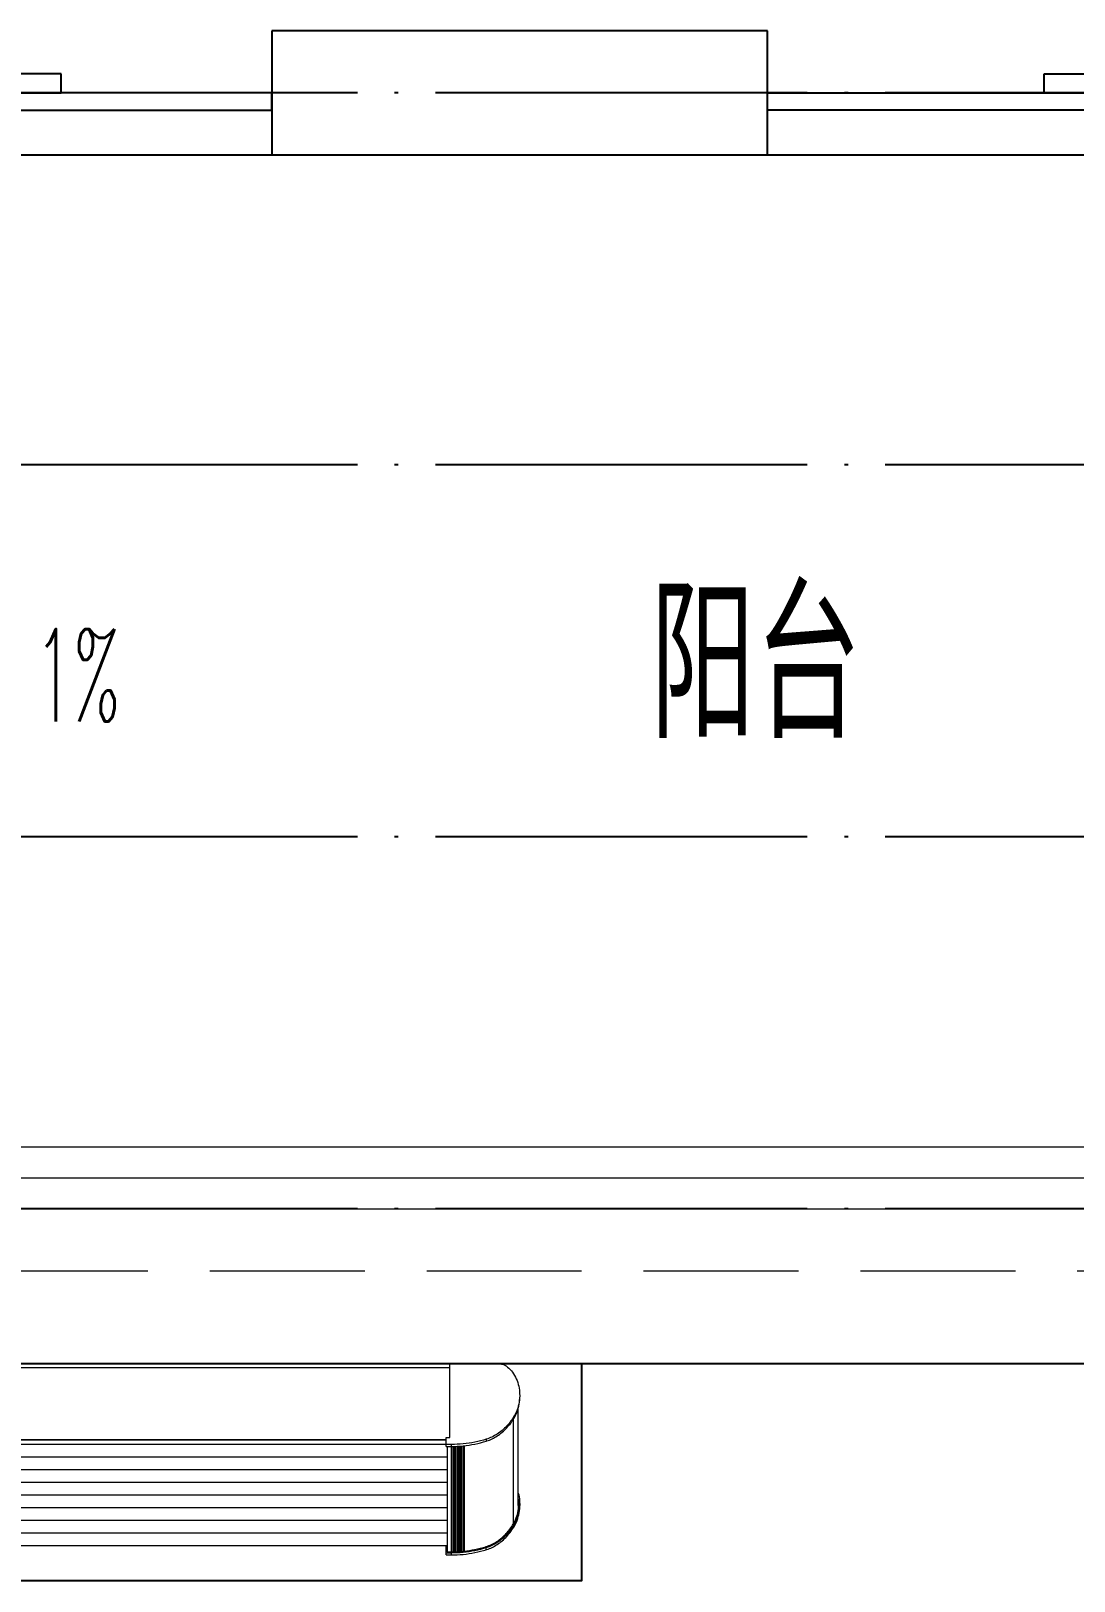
# Model space of a CAD drawing. Extents: x 27938 to 1507990, y 110129 to 923079.
# Drawn here: x 870678 to 872361, y 672057 to 674557 of the extents above; entities that cross this region are included whole.
import ezdxf

# ---------------------------------------------------------------- set-up
doc = ezdxf.new("R2010")
doc.units = 0
doc.header["$LTSCALE"] = 1000
doc.header["$MEASUREMENT"] = 0
doc.linetypes.add('DASH', pattern=[0.35, 0.25, -0.1])
doc.linetypes.add('DOTE', pattern=[2.42, 2, -0.2, 0.02, -0.2])
for name, color, linetype in [('DOTE', 1, 'Continuous'), ('PUB_TEXT', 4, 'Continuous'), ('WALL', 9, 'Continuous'), ('WINDOW', 4, 'Continuous'), ('WINDOW_TEXT', 7, 'Continuous'), ('看线', 251, 'Continuous')]:
    doc.layers.add(name, color=color, linetype=linetype)
for name, color, linetype, lineweight in [('平面-排水沟', 86, 'Continuous', 15), ('平面-栏杆', 135, 'Continuous', 15), ('平面-看线', 45, 'Continuous', 15), ('平面-空调预留孔', 173, 'Continuous', 15)]:
    doc.layers.add(name, color=color, linetype=linetype, lineweight=lineweight)
doc.styles.add('_TCH_DIM', font='SIMPLEX.shx', dxfattribs={"width": 0.7, "bigfont": 'GBCBIG.shx'})
doc.styles.add('_TCH_WINDOW', font='SIMPLEX.shx', dxfattribs={"width": 0.7, "height": 3.5, "bigfont": 'GBCBIG.shx'})
doc.styles.get("Standard").update_dxf_attribs({"font": 'gbenor.shx', "bigfont": 'gbcbig.shx'})

# ---------------------------------------------------------------- blocks, each defined once
blk = doc.blocks.new('$DorLib2D$00000138')
at = {"color": 0, "linetype": 'Continuous'}
for p, q in [((-0.2875, 0), (-0.2875, 0.1538)), ((-0.2875, 0.1538), (0, 0.1538)), ((0, 0.1538), (0, 0)), ((0.2875, 0.1538), (0, 0.1538)), ((0.2875, 0), (0.2875, 0.1538)), ((-0.5, -0.1399), (-0.5, 0)), ((-0.5, 0), (-0.2188, 0)), ((0, 0), (-0.2875, 0)), ((-0.2188, 0), (-0.2188, -0.1399)), ((0, 0), (0.2875, 0)), ((0.2188, 0), (0.2188, -0.1399)), ((0.5, 0), (0.2188, 0)), ((0.5, 0), (0.5, -0.1946)), ((0.5, -0.1399), (0.5, 0)), ((-0.2188, -0.1399), (-0.5, -0.1399)), ((0.2188, -0.1399), (0.5, -0.1399)), ((-0.1857, -0.186), (-0.037, -0.186)), ((-0.037, -0.186), (-0.1019, -0.2583)), ((-0.1019, -0.2583), (-0.1019, -0.186)), ((0.1857, -0.186), (0.037, -0.186)), ((0.037, -0.186), (0.1019, -0.2583)), ((0.1019, -0.2583), (0.1019, -0.186))]:
    blk.add_line(p, q, dxfattribs=at)
blk = doc.blocks.new('gdgdgdrgdfsfs')
at = {"layer": '平面-空调预留孔'}
for p, q in [((703030, 763961.6), (701455, 763961.6)), ((703030, 763849.2), (703030, 763967.6)), ((703030, 763967.6), (703111.7, 763967.6)), ((703132.5, 763710.1), (703132.5, 763879)), ((703134.4, 763885.1), (703134.4, 763882.1)), ((703140.2, 763739.3), (703140.2, 763896.4)), ((703023.9, 763845.2), (701461.2, 763845.2)), ((703023.9, 763844.9), (701461.2, 763844.9)), ((703023.9, 763837.8), (701461.2, 763837.8)), ((703023.9, 763834.7), (703023.9, 763849.2)), ((703023.9, 763849.2), (703030, 763849.2)), ((703032.3, 763837.8), (703023.9, 763837.8)), ((703023.9, 763834.7), (703032.3, 763834.7)), ((703026.2, 763664.6), (703026.2, 763834.7)), ((703032.3, 763664.6), (703032.3, 763837.8)), ((703032.7, 763664.6), (703032.7, 763834.7)), ((703035, 763664.6), (703035, 763834.7)), ((703037.3, 763664.7), (703037.3, 763834.8)), ((703039.6, 763664.7), (703039.6, 763834.9)), ((703041.9, 763664.9), (703041.9, 763835)), ((703044.2, 763665), (703044.2, 763835.1)), ((703046.5, 763665.1), (703046.5, 763835.2)), ((703048.8, 763665.3), (703048.8, 763835.4)), ((703051.1, 763665.5), (703051.1, 763835.6)), ((703053.4, 763665.8), (703053.4, 763835.9)), ((703088.6, 763846.3), (703088.6, 763843.2)), ((703026.2, 763817.3), (701458.9, 763817.3)), ((703026.2, 763796.9), (701458.9, 763796.9)), ((703026.2, 763776.4), (701458.9, 763776.4)), ((703026.2, 763756), (701458.9, 763756)), ((703026.2, 763735.5), (701458.9, 763735.5)), ((703026.2, 763715), (701458.9, 763715)), ((703134.4, 763707), (703134.4, 763710)), ((703026.2, 763694.6), (701458.9, 763694.6)), ((703026.2, 763674.1), (701458.9, 763674.1)), ((703023.9, 763659.6), (703023.9, 763674.1)), ((703023.9, 763674.1), (703026.2, 763674.1)), ((703032.3, 763662.7), (703023.9, 763662.7)), ((703023.9, 763659.6), (703032.3, 763659.6)), ((703025.4, 763672.2), (703025.4, 763664.6)), ((703026.2, 763672.2), (703025.4, 763672.2)), ((703026.2, 763669.7), (703025.4, 763669.7)), ((703025.4, 763664.6), (703032.3, 763664.6)), ((703032.3, 763659.6), (703032.3, 763662.7)), ((703088.6, 763668.1), (703088.6, 763671.2))]:
    blk.add_line(p, q, dxfattribs=at)
for points, knots in [([(703111.7, 763967.6), (703112.8, 763967.6), (703114.9, 763967.3), (703118, 763966.3), (703119.9, 763965.1), (703120.9, 763964.4)], [0, 0, 0, 0, 4.088364, 8.168044, 12.231424, 12.231424, 12.231424, 12.231424]), ([(703120.9, 763964.4), (703123.8, 763962.2), (703129.4, 763956.9), (703136, 763946.7), (703140.6, 763934.9), (703142.3, 763924.7), (703142.5, 763918.7), (703142.5, 763917)], [0, 0, 0, 0, 13.236708, 26.367262, 39.40148, 52.370435, 57.391988, 57.391988, 57.391988, 57.391988]), ([(703142.5, 763917), (703142.5, 763914.3), (703142.1, 763907.3), (703139.7, 763896.3), (703136.4, 763888.6), (703134.4, 763885.1)], [0, 0, 0, 0, 7.950473, 20.930505, 33.984373, 33.984373, 33.984373, 33.984373]), ([(703134.4, 763882.1), (703136.4, 763885.6), (703139.7, 763893.2), (703142.1, 763904.3), (703142.5, 763911.3), (703142.5, 763913.9)], [0, 0, 0, 0, 13.053869, 26.0339, 33.984373, 33.984373, 33.984373, 33.984373]), ([(703133.3, 763883.2), (703129.9, 763877.6), (703121.7, 763866.5), (703106.5, 763853.7), (703094.7, 763848.2), (703088.6, 763846.3)], [0, 0, 0, 0, 21.314535, 45.206098, 69.255455, 69.255455, 69.255455, 69.255455]), ([(703089.2, 763843.4), (703095.1, 763845.3), (703106.7, 763850.8), (703122.2, 763863.9), (703130.8, 763875.7), (703134.4, 763882.1)], [0, 0, 0, 0, 23.221194, 47.112756, 70.812357, 70.812357, 70.812357, 70.812357]), ([(703088.6, 763846.3), (703082.5, 763844.4), (703070.1, 763841.2), (703051.3, 763838.4), (703038.6, 763837.8), (703032.3, 763837.8)], [0, 0, 0, 0, 24.22556, 48.472753, 72.728, 72.728, 72.728, 72.728]), ([(703032.3, 763834.7), (703038.6, 763834.7), (703051.3, 763835.3), (703070.1, 763838.2), (703082.5, 763841.3), (703088.6, 763843.2)], [0, 0, 0, 0, 24.256764, 48.502888, 72.728, 72.728, 72.728, 72.728]), ([(703140.2, 763759.4), (703141.3, 763755.4), (703142.3, 763749.5), (703142.5, 763743.6), (703142.5, 763741.9)], [0, 0, 0, 0, 12.807641, 17.829194, 17.829194, 17.829194, 17.829194]), ([(703141, 763741.9), (703141, 763743.5), (703140.9, 763746.8), (703140.5, 763750.1), (703140.2, 763751.8)], [0, 0, 0, 0, 4.848396, 9.936354, 9.936354, 9.936354, 9.936354]), ([(703133.1, 763711.1), (703135.1, 763714.5), (703138.3, 763721.9), (703140.3, 763731.4), (703140.8, 763737), (703140.9, 763738.4)], [0, 0, 0, 0, 12.603735, 25.136179, 29.305258, 29.305258, 29.305258, 29.305258]), ([(703142.5, 763741.9), (703142.5, 763739.2), (703142.1, 763732.3), (703139.7, 763721.2), (703136.4, 763713.6), (703134.4, 763710)], [0, 0, 0, 0, 7.950473, 20.930505, 33.984373, 33.984373, 33.984373, 33.984373]), ([(703134.4, 763707), (703136.4, 763710.5), (703139.7, 763718.1), (703142.1, 763729.2), (703142.5, 763736.2), (703142.5, 763738.8)], [0, 0, 0, 0, 13.053869, 26.0339, 33.984373, 33.984373, 33.984373, 33.984373]), ([(703140.2, 763739.3), (703140.2, 763735.8), (703139.7, 763729.5), (703138.3, 763723.6), (703137.6, 763721)], [0, 0, 0, 0, 10.602023, 18.658548, 18.658548, 18.658548, 18.658548]), ([(703088.2, 763673.1), (703094.2, 763674.9), (703105.8, 763680.3), (703120.7, 763693), (703128.8, 763703.9), (703132.2, 763709.5)], [0, 0, 0, 0, 23.582379, 47.010028, 68.19018, 68.19018, 68.19018, 68.19018]), ([(703133.3, 763708.1), (703129.9, 763702.5), (703121.7, 763691.5), (703106.5, 763678.6), (703094.7, 763673.1), (703088.6, 763671.2)], [0, 0, 0, 0, 21.314535, 45.206098, 69.255455, 69.255455, 69.255455, 69.255455]), ([(703089.2, 763668.3), (703095.1, 763670.2), (703106.7, 763675.7), (703122.2, 763688.8), (703130.8, 763700.6), (703134.4, 763707)], [0, 0, 0, 0, 23.221194, 47.112756, 70.812357, 70.812357, 70.812357, 70.812357]), ([(703088.6, 763671.2), (703082.5, 763669.3), (703070.1, 763666.2), (703051.3, 763663.3), (703038.6, 763662.7), (703032.3, 763662.7)], [0, 0, 0, 0, 24.225112, 48.471236, 72.728, 72.728, 72.728, 72.728]), ([(703032.3, 763659.6), (703038.6, 763659.6), (703051.3, 763660.2), (703070.1, 763663.1), (703082.5, 763666.2), (703088.6, 763668.1)], [0, 0, 0, 0, 24.255247, 48.50244, 72.728, 72.728, 72.728, 72.728]), ([(703053.3, 763665.8), (703058.8, 763666.4), (703070.4, 763668.2), (703081.8, 763671.1), (703087.8, 763672.9)], [0, 0, 0, 0, 21.331569, 44.806099, 44.806099, 44.806099, 44.806099])]:
    blk.add_open_spline(points, degree=3, knots=knots, dxfattribs=at)
for points in [[(703134.4, 763885.1), (703134, 763884.5), (703133.6, 763883.8), (703133.3, 763883.2)], [(703088.6, 763843.2), (703088.8, 763843.3), (703089, 763843.3), (703089.2, 763843.4)], [(703140.2, 763749.2), (703140.6, 763746.8), (703140.8, 763744.4), (703140.9, 763741.9)], [(703140.9, 763738.4), (703140.9, 763739.5), (703141, 763740.7), (703141, 763741.9)], [(703132.2, 763709.5), (703132.5, 763710), (703132.8, 763710.6), (703133.1, 763711.1)], [(703134.4, 763710), (703134, 763709.4), (703133.6, 763708.7), (703133.3, 763708.1)], [(703032.3, 763664.6), (703037, 763664.6), (703041.7, 763664.8), (703046.4, 763665.1)], [(703046.4, 763665.1), (703047.2, 763665.2), (703047.9, 763665.2), (703048.7, 763665.3)], [(703048.7, 763665.3), (703049.5, 763665.4), (703050.2, 763665.4), (703051, 763665.5)], [(703051, 763665.5), (703051, 763665.5), (703051.1, 763665.5), (703051.1, 763665.5)], [(703051.1, 763665.5), (703051.8, 763665.6), (703052.6, 763665.7), (703053.3, 763665.8)], [(703087.8, 763672.9), (703087.9, 763673), (703088.1, 763673), (703088.2, 763673.1)], [(703088.6, 763668.1), (703088.6, 763668.1), (703088.7, 763668.2), (703088.8, 763668.2)], [(703088.8, 763668.2), (703088.9, 763668.2), (703089.1, 763668.3), (703089.2, 763668.3)]]:
    blk.add_open_spline(points, degree=3, dxfattribs=at)

msp = doc.modelspace()

# ---------------------------------------------------------------- linework, layer by layer
at = {"layer": 'DOTE', "color": 169, "linetype": 'DOTE', "ltscale": 0.3}
for p, q in [((879916.6, 674457.2), (825916.6, 674457.2)), ((879916.6, 673857.2), (825916.6, 673857.2)), ((879916.6, 673257.2), (825916.6, 673257.2)), ((879916.6, 672657.2), (825916.6, 672657.2))]:
    msp.add_line(p, q, dxfattribs=at)
at = {"layer": 'WALL', "color": 8}
for p, q in [((871866.6, 674557.2), (871066.7, 674557.2)), ((871066.7, 674557.2), (871066.7, 674357.2)), ((871866.6, 674557.2), (871066.7, 674557.2)), ((871066.7, 674557.2), (871066.7, 674357.2)), ((871866.6, 674357.2), (871866.6, 674557.2)), ((871866.6, 674357.2), (871866.6, 674557.2)), ((871066.7, 674357.2), (871866.6, 674357.2)), ((871066.7, 674357.2), (871866.6, 674357.2))]:
    msp.add_line(p, q, dxfattribs=at)
at = {"layer": 'WINDOW', "color": 8}
for p, q in [((869466.7, 674357.2), (871066.7, 674357.2)), ((869466.7, 674357.2), (871066.7, 674357.2)), ((871866.6, 674357.2), (873966.6, 674357.2)), ((871866.6, 674357.2), (873966.6, 674357.2))]:
    msp.add_line(p, q, dxfattribs=at)
at = {"layer": '平面-栏杆', "color": 8}
for points in [[(869566.6, 672707.2), (874216.6, 672707.2)], [(869566.6, 672707.2), (874216.6, 672707.2)], [(869566.6, 672657.2), (874216.6, 672657.2)], [(869566.6, 672657.2), (874216.6, 672657.2)]]:
    msp.add_lwpolyline(points, dxfattribs=at)
at = {"layer": '平面-看线', "color": 8}
msp.add_lwpolyline([(869566.6, 672757.2), (874216.6, 672757.2)], dxfattribs=at)
msp.add_lwpolyline([(869566.6, 672757.2), (874216.6, 672757.2)], dxfattribs=at)
at = {"layer": '平面-看线', "color": 8, "linetype": 'DASH'}
msp.add_lwpolyline([(869566.6, 672557.2), (874216.6, 672557.2)], dxfattribs=at)
at = {"layer": '看线', "color": 8, "ltscale": 0.5}
for points in [[(871566.6, 672407.2), (871566.6, 672057.2), (869566.6, 672057.2), (869566.6, 672407.2)], [(874166.6, 672407.2), (869566.6, 672407.2)]]:
    msp.add_lwpolyline(points, dxfattribs=at)

# ---------------------------------------------------------------- block references
at = {"layer": 'WINDOW', "color": 8}
ref = msp.add_blockref('$DorLib2D$00000138', (870266.7, 674457.2), dxfattribs=dict(at, xscale=1600, yscale=200, zscale=1600, rotation=1.055716874123975e-09))
ref.add_attrib('A', 'TLM1623', (870257.6, 674161.7), dxfattribs={"layer": 'WINDOW_TEXT', "color": 8, "ltscale": 0.5, "height": 5.95, "rotation": 0, "style": '_TCH_WINDOW', "width": 0.494118})
ref = msp.add_blockref('$DorLib2D$00000138', (870266.7, 674457.2), dxfattribs=dict(at, xscale=1600, yscale=200, zscale=1600))
ref.add_attrib('A', 'TLM1623', (870257.6, 674161.7), dxfattribs={"layer": 'WINDOW_TEXT', "color": 8, "ltscale": 0.5, "height": 5.95, "rotation": 0, "style": '_TCH_WINDOW', "width": 0.494118})
ref = msp.add_blockref('$DorLib2D$00000138', (872916.6, 674457.2), dxfattribs=dict(at, xscale=2100, yscale=200, zscale=2100, rotation=1.055716874123975e-09))
ref.add_attrib('A', 'TLM2123', (872907.5, 674161.7), dxfattribs={"layer": 'WINDOW_TEXT', "color": 8, "ltscale": 0.5, "height": 5.95, "rotation": 0, "style": '_TCH_WINDOW', "width": 0.494118})
ref = msp.add_blockref('$DorLib2D$00000138', (872916.6, 674457.2), dxfattribs=dict(at, xscale=2100, yscale=200, zscale=2100))
ref.add_attrib('A', 'TLM2123', (872907.5, 674161.7), dxfattribs={"layer": 'WINDOW_TEXT', "color": 8, "ltscale": 0.5, "height": 5.95, "rotation": 0, "style": '_TCH_WINDOW', "width": 0.494118})
at = {"layer": '平面-空调预留孔', "color": 8}
msp.add_blockref('gdgdgdrgdfsfs', (168324.1, -91560.4), dxfattribs=at)

# ---------------------------------------------------------------- texts
at = {"layer": 'PUB_TEXT', "color": 8}
msp.add_text('阳台', height=236.31, dxfattribs=at).set_placement((871677.1, 673416.5))
msp.add_text('阳台', height=236.31, dxfattribs=at).set_placement((871677.1, 673416.5))
at = {"layer": '平面-排水沟', "color": 7, "style": '_TCH_DIM', "width": 0.494118}
msp.add_text('1%', height=148.75, dxfattribs=at).set_placement((870683.4, 673443.7))
msp.add_text('1%', height=148.75, dxfattribs=at).set_placement((870683.4, 673443.7))

doc.saveas('drawing.dxf')
